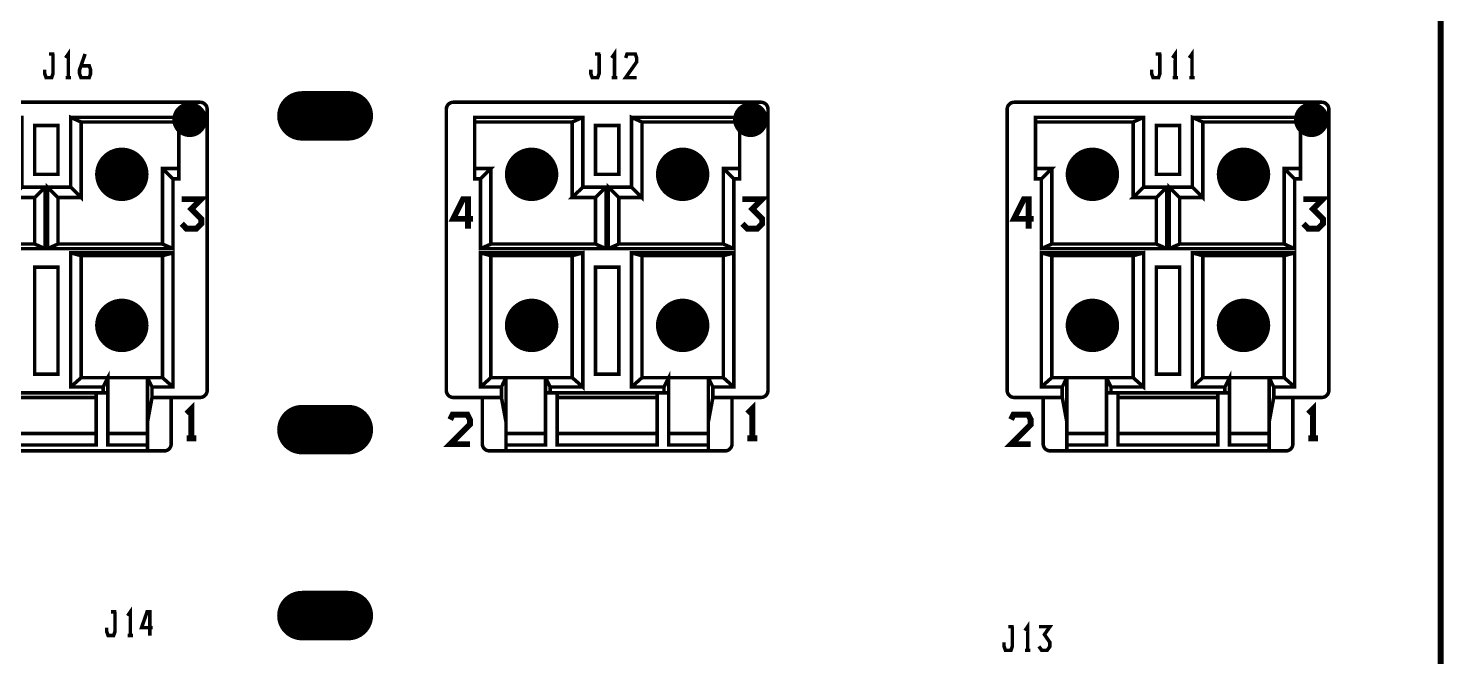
# Model space of a CAD drawing. Extents: x -13 to 194, y 173 to 305.
# Drawn here: x 78.7 to 139.6, y 211 to 238.1 of the extents above; entities that cross this region are included whole.
import ezdxf

# ---------------------------------------------------------------- set-up
doc = ezdxf.new("R2010")
doc.units = 0
doc.header["$MEASUREMENT"] = 0
doc.layers.get('0').update_dxf_attribs({"linetype": 'CONTINUOUS'})
for name, color, linetype in [('22-314-0_DRL', 1, 'CONTINUOUS'), ('22-314-0_SMT', 9, 'CONTINUOUS'), ('22-314-0_SST', 250, 'CONTINUOUS'), ('THRUHOLE_NPT', 9, 'CONTINUOUS'), ('THRUHOLE_TAP', 12, 'CONTINUOUS')]:
    doc.layers.add(name, color=color, linetype=linetype)

# ---------------------------------------------------------------- blocks, each defined once
blk = doc.blocks.new('ROUND_4')
at = {"const_width": 0.7493}
blk.add_lwpolyline([(-0.37465, 0, 1), (0.37465, 0, 1)], format="xyb", close=True, dxfattribs=at)
blk = doc.blocks.new('ROUND_18')
at = {"const_width": 0.65024}
blk.add_lwpolyline([(-0.32512, 0, 1), (0.32512, 0, 1)], format="xyb", close=True, dxfattribs=at)
blk = doc.blocks.new('ROUND_3')
at = {"const_width": 1.14935}
blk.add_lwpolyline([(-0.574674, 0, 1), (0.574674, 0, 1)], format="xyb", close=True, dxfattribs=at)

msp = doc.modelspace()

# ---------------------------------------------------------------- linework, layer by layer
at = {"layer": '22-314-0_DRL'}
for points, const_width in [([(139.442, 186.79), (139.442, 302.789)], 0.254), ([(89.773, 235.032), (89.773, 233.546)], 0.127), ([(93.019, 235.106), (89.864, 235.106)], 0.127), ([(89.887, 235.121), (89.887, 233.457)], 0.127), ([(90.001, 235.187), (90.001, 233.391)], 0.127), ([(92.808, 235.22), (90.075, 235.22)], 0.127), ([(90.116, 235.235), (90.116, 233.343)], 0.127), ([(90.23, 235.266), (90.23, 233.312)], 0.127), ([(90.344, 235.283), (90.344, 233.294)], 0.127), ([(92.442, 235.288), (90.443, 235.288)], 0.127), ([(90.459, 235.288), (90.459, 233.289)], 0.127), ([(90.573, 235.288), (90.573, 233.289)], 0.127), ([(90.687, 235.288), (90.687, 233.289)], 0.127), ([(90.801, 235.288), (90.801, 233.289)], 0.127), ([(90.916, 235.288), (90.916, 233.289)], 0.127), ([(91.03, 235.288), (91.03, 233.289)], 0.127), ([(91.144, 235.288), (91.144, 233.289)], 0.127), ([(91.259, 235.288), (91.259, 233.289)], 0.127), ([(91.373, 235.288), (91.373, 233.289)], 0.127), ([(91.487, 235.288), (91.487, 233.289)], 0.127), ([(91.602, 235.288), (91.602, 233.289)], 0.127), ([(91.716, 235.288), (91.716, 233.289)], 0.127), ([(91.83, 235.288), (91.83, 233.289)], 0.127), ([(91.944, 235.288), (91.944, 233.289)], 0.127), ([(92.059, 235.288), (92.059, 233.289)], 0.127), ([(92.173, 235.288), (92.173, 233.289)], 0.127), ([(92.287, 235.288), (92.287, 233.289)], 0.127), ([(92.402, 235.288), (92.402, 233.289)], 0.127), ([(92.516, 235.286), (92.516, 233.292)], 0.127), ([(92.63, 235.271), (92.63, 233.307)], 0.127), ([(92.745, 235.243), (92.745, 233.335)], 0.127), ([(92.859, 235.197), (92.859, 233.381)], 0.127), ([(92.973, 235.136), (92.973, 233.442)], 0.127), ([(93.087, 235.052), (93.087, 233.526)], 0.127), ([(93.433, 234.42), (89.45, 234.42)], 0.127), ([(93.413, 234.534), (89.473, 234.534)], 0.127), ([(93.374, 234.648), (89.509, 234.648)], 0.127), ([(89.544, 234.727), (89.544, 233.851)], 0.127), ([(93.324, 234.763), (89.562, 234.763)], 0.127), ([(93.25, 234.877), (89.633, 234.877)], 0.127), ([(89.658, 234.91), (89.658, 233.668)], 0.127), ([(93.153, 234.991), (89.73, 234.991)], 0.127), ([(93.202, 234.94), (93.202, 233.637)], 0.127), ([(93.316, 234.775), (93.316, 233.802)], 0.127), ([(93.43, 234.443), (93.43, 234.135)], 0.127), ([(93.44, 234.305), (89.443, 234.305)], 0.127), ([(93.438, 234.191), (89.448, 234.191)], 0.127), ([(93.42, 234.077), (89.465, 234.077)], 0.127), ([(93.387, 233.963), (89.496, 233.963)], 0.127), ([(93.339, 233.848), (89.544, 233.848)], 0.127), ([(93.273, 233.734), (89.61, 233.734)], 0.127), ([(93.184, 233.62), (89.699, 233.62)], 0.127), ([(93.062, 233.505), (89.821, 233.505)], 0.127), ([(92.882, 233.391), (90.004, 233.391)], 0.127), ([(92.442, 233.289), (90.443, 233.289)], 0.127), ([(93.019, 221.605), (89.864, 221.605)], 0.127), ([(89.887, 221.621), (89.887, 219.957)], 0.127), ([(90.001, 221.687), (90.001, 219.891)], 0.127), ([(92.808, 221.72), (90.075, 221.72)], 0.127), ([(90.116, 221.735), (90.116, 219.843)], 0.127), ([(90.23, 221.765), (90.23, 219.812)], 0.127), ([(90.344, 221.783), (90.344, 219.794)], 0.127), ([(92.442, 221.788), (90.443, 221.788)], 0.127), ([(90.459, 221.788), (90.459, 219.789)], 0.127), ([(90.573, 221.788), (90.573, 219.789)], 0.127), ([(90.687, 221.788), (90.687, 219.789)], 0.127), ([(90.801, 221.788), (90.801, 219.789)], 0.127), ([(90.916, 221.788), (90.916, 219.789)], 0.127), ([(91.03, 221.788), (91.03, 219.789)], 0.127), ([(91.144, 221.788), (91.144, 219.789)], 0.127), ([(91.259, 221.788), (91.259, 219.789)], 0.127), ([(91.373, 221.788), (91.373, 219.789)], 0.127), ([(91.487, 221.788), (91.487, 219.789)], 0.127), ([(91.602, 221.788), (91.602, 219.789)], 0.127), ([(91.716, 221.788), (91.716, 219.789)], 0.127), ([(91.83, 221.788), (91.83, 219.789)], 0.127), ([(91.944, 221.788), (91.944, 219.789)], 0.127), ([(92.059, 221.788), (92.059, 219.789)], 0.127), ([(92.173, 221.788), (92.173, 219.789)], 0.127), ([(92.287, 221.788), (92.287, 219.789)], 0.127), ([(92.402, 221.788), (92.402, 219.789)], 0.127), ([(92.516, 221.786), (92.516, 219.792)], 0.127), ([(92.63, 221.771), (92.63, 219.807)], 0.127), ([(92.745, 221.743), (92.745, 219.835)], 0.127), ([(92.859, 221.697), (92.859, 219.881)], 0.127), ([(92.973, 221.636), (92.973, 219.942)], 0.127), ([(93.413, 221.034), (89.473, 221.034)], 0.127), ([(93.374, 221.148), (89.509, 221.148)], 0.127), ([(89.544, 221.227), (89.544, 220.351)], 0.127), ([(93.324, 221.263), (89.562, 221.263)], 0.127), ([(93.25, 221.377), (89.633, 221.377)], 0.127), ([(89.658, 221.41), (89.658, 220.168)], 0.127), ([(93.153, 221.491), (89.73, 221.491)], 0.127), ([(89.773, 221.532), (89.773, 220.046)], 0.127), ([(93.087, 221.552), (93.087, 220.026)], 0.127), ([(93.202, 221.44), (93.202, 220.137)], 0.127), ([(93.316, 221.275), (93.316, 220.302)], 0.127), ([(93.44, 220.805), (89.443, 220.805)], 0.127), ([(93.438, 220.691), (89.448, 220.691)], 0.127), ([(93.433, 220.92), (89.45, 220.92)], 0.127), ([(93.42, 220.577), (89.465, 220.577)], 0.127), ([(93.387, 220.462), (89.496, 220.462)], 0.127), ([(93.43, 220.942), (93.43, 220.635)], 0.127), ([(93.339, 220.348), (89.544, 220.348)], 0.127), ([(93.273, 220.234), (89.61, 220.234)], 0.127), ([(93.184, 220.12), (89.699, 220.12)], 0.127), ([(93.062, 220.005), (89.821, 220.005)], 0.127), ([(92.882, 219.891), (90.004, 219.891)], 0.127), ([(92.442, 219.789), (90.443, 219.789)], 0.127), ([(90.001, 213.686), (90.001, 211.892)], 0.127), ([(92.808, 213.719), (90.075, 213.719)], 0.127), ([(90.116, 213.734), (90.116, 211.844)], 0.127), ([(90.23, 213.767), (90.23, 211.811)], 0.127), ([(90.344, 213.785), (90.344, 211.793)], 0.127), ([(92.442, 213.79), (90.443, 213.79)], 0.127), ([(90.459, 213.79), (90.459, 211.788)], 0.127), ([(90.573, 213.79), (90.573, 211.788)], 0.127), ([(90.687, 213.79), (90.687, 211.788)], 0.127), ([(90.801, 213.79), (90.801, 211.788)], 0.127), ([(90.916, 213.79), (90.916, 211.788)], 0.127), ([(91.03, 213.79), (91.03, 211.788)], 0.127), ([(91.144, 213.79), (91.144, 211.788)], 0.127), ([(91.259, 213.79), (91.259, 211.788)], 0.127), ([(91.373, 213.79), (91.373, 211.788)], 0.127), ([(91.487, 213.79), (91.487, 211.788)], 0.127), ([(91.602, 213.79), (91.602, 211.788)], 0.127), ([(91.716, 213.79), (91.716, 211.788)], 0.127), ([(91.83, 213.79), (91.83, 211.788)], 0.127), ([(91.944, 213.79), (91.944, 211.788)], 0.127), ([(92.059, 213.79), (92.059, 211.788)], 0.127), ([(92.173, 213.79), (92.173, 211.788)], 0.127), ([(92.287, 213.79), (92.287, 211.788)], 0.127), ([(92.402, 213.79), (92.402, 211.788)], 0.127), ([(92.516, 213.785), (92.516, 211.791)], 0.127), ([(92.63, 213.77), (92.63, 211.806)], 0.127), ([(92.745, 213.742), (92.745, 211.837)], 0.127), ([(92.859, 213.698), (92.859, 211.88)], 0.127), ([(93.374, 213.147), (89.509, 213.147)], 0.127), ([(89.544, 213.228), (89.544, 212.35)], 0.127), ([(93.324, 213.262), (89.562, 213.262)], 0.127), ([(93.25, 213.376), (89.633, 213.376)], 0.127), ([(89.658, 213.409), (89.658, 212.169)], 0.127), ([(93.153, 213.49), (89.73, 213.49)], 0.127), ([(89.773, 213.531), (89.773, 212.047)], 0.127), ([(93.019, 213.604), (89.864, 213.604)], 0.127), ([(89.887, 213.62), (89.887, 211.956)], 0.127), ([(92.973, 213.635), (92.973, 211.941)], 0.127), ([(93.087, 213.554), (93.087, 212.025)], 0.127), ([(93.202, 213.439), (93.202, 212.139)], 0.127), ([(93.316, 213.274), (93.316, 212.301)], 0.127), ([(93.44, 212.804), (89.443, 212.804)], 0.127), ([(93.438, 212.69), (89.448, 212.69)], 0.127), ([(93.433, 212.919), (89.45, 212.919)], 0.127), ([(93.42, 212.576), (89.465, 212.576)], 0.127), ([(93.413, 213.033), (89.473, 213.033)], 0.127), ([(93.43, 212.941), (93.43, 212.634)], 0.127), ([(93.387, 212.461), (89.496, 212.461)], 0.127), ([(93.339, 212.347), (89.544, 212.347)], 0.127), ([(93.273, 212.233), (89.61, 212.233)], 0.127), ([(93.184, 212.119), (89.699, 212.119)], 0.127), ([(93.062, 212.004), (89.821, 212.004)], 0.127), ([(92.882, 211.89), (90.004, 211.89)], 0.127), ([(92.442, 211.788), (90.443, 211.788)], 0.127)]:
    msp.add_lwpolyline(points, dxfattribs=dict(at, const_width=const_width))
at = {"layer": '22-314-0_DRL', "const_width": 0.127}
for points in [[(90.443, 235.288, 0.414214), (89.445, 234.29)], [(93.443, 234.29, 0.414214), (92.442, 235.291)], [(89.443, 234.29, 0.414214), (90.443, 233.289)], [(92.442, 233.289, 0.414214), (93.443, 234.29)], [(90.443, 221.788, 0.414214), (89.445, 220.79)], [(93.443, 220.79, 0.414214), (92.442, 221.791)], [(89.443, 220.79, 0.414214), (90.443, 219.789)], [(92.442, 219.789, 0.414214), (93.443, 220.79)], [(90.443, 213.79, 0.414214), (89.443, 212.789)], [(93.443, 212.789, 0.414214), (92.442, 213.79)], [(89.443, 212.789, 0.414214), (90.443, 211.788)], [(92.442, 211.788, 0.414214), (93.443, 212.789)]]:
    msp.add_lwpolyline(points, format="xyb", dxfattribs=at)
at = {"layer": '22-314-0_SST'}
for points, const_width in [([(79.379, 236.271), (79.379, 236.101), (79.44, 235.934), (79.676, 235.934), (79.735, 236.101), (79.735, 236.95)], 0.152), ([(79.796, 236.95), (79.557, 236.95)], 0.152), ([(80.395, 235.934), (80.395, 236.95), (80.278, 236.779)], 0.152), ([(80.939, 236.442), (81.294, 236.442), (81.353, 236.271), (81.353, 236.101), (81.294, 235.934), (80.939, 235.934), (80.878, 236.101), (80.878, 236.271), (81.116, 236.95)], 0.152), ([(102.874, 236.271), (102.874, 236.101), (102.935, 235.934), (103.171, 235.934), (103.23, 236.101), (103.23, 236.95)], 0.152), ([(103.291, 236.95), (103.052, 236.95)], 0.152), ([(103.89, 235.934), (103.89, 236.95), (103.773, 236.779)], 0.152), ([(104.848, 235.934), (104.373, 235.934), (104.848, 236.609), (104.848, 236.779), (104.789, 236.95), (104.434, 236.95), (104.373, 236.779)], 0.152), ([(127.004, 236.271), (127.004, 236.101), (127.065, 235.934), (127.301, 235.934), (127.36, 236.101), (127.36, 236.95)], 0.152), ([(127.421, 236.95), (127.182, 236.95)], 0.152), ([(128.02, 235.934), (128.02, 236.95), (127.903, 236.779)], 0.152), ([(128.741, 235.934), (128.741, 236.95), (128.622, 236.779)], 0.152), ([(80.514, 235.934), (80.278, 235.934)], 0.152), ([(104.009, 235.934), (103.773, 235.934)], 0.152), ([(128.139, 235.934), (127.903, 235.934)], 0.152), ([(128.858, 235.934), (128.622, 235.934)], 0.152), ([(72.828, 234.874), (86.067, 234.874)], 0.152), ([(86.367, 234.575), (86.367, 222.474)], 0.152), ([(96.659, 222.474), (96.659, 234.575)], 0.152), ([(96.958, 234.874), (110.197, 234.874)], 0.152), ([(110.497, 234.575), (110.497, 222.474)], 0.152), ([(120.789, 222.474), (120.789, 234.575)], 0.152), ([(121.088, 234.874), (134.327, 234.874)], 0.152), ([(134.627, 234.575), (134.627, 222.474)], 0.152), ([(73.748, 232.024), (74.446, 232.024), (73.997, 231.575), (73.997, 228.575), (79.397, 228.575), (79.397, 231.224), (78.399, 231.224), (78.399, 234.224), (73.748, 234.224), (73.748, 231.575), (73.997, 231.575)], 0.152), ([(78.947, 233.874), (78.947, 231.773), (79.948, 231.773), (79.948, 233.874), (78.947, 233.874)], 0.152), ([(84.898, 228.575), (79.498, 228.575), (79.948, 228.773), (84.446, 228.773), (84.898, 228.575), (84.898, 231.575), (85.147, 231.575), (85.147, 234.224), (80.497, 234.224)], 0.152), ([(80.946, 234.023), (80.946, 230.775), (80.497, 231.224), (80.497, 234.224), (80.946, 234.023), (85.147, 234.023)], 0.152), ([(97.878, 232.024), (98.576, 232.024), (98.127, 231.575), (98.127, 228.575), (103.527, 228.575), (103.527, 231.224), (102.529, 231.224), (102.529, 234.224), (97.878, 234.224), (97.878, 231.575), (98.127, 231.575)], 0.152), ([(97.878, 234.023), (102.076, 234.023), (102.076, 230.775)], 0.152), ([(102.529, 234.224), (102.076, 234.023)], 0.152), ([(103.077, 233.874), (103.077, 231.773), (104.078, 231.773), (104.078, 233.874), (103.077, 233.874)], 0.152), ([(109.028, 228.575), (103.628, 228.575), (104.078, 228.773), (108.576, 228.773), (109.028, 228.575), (109.028, 231.575), (109.277, 231.575), (109.277, 234.224), (104.627, 234.224)], 0.152), ([(105.076, 234.023), (105.076, 230.775), (104.627, 231.224), (104.627, 234.224), (105.076, 234.023), (109.277, 234.023)], 0.152), ([(122.008, 232.024), (122.706, 232.024), (122.257, 231.575), (122.257, 228.575), (127.657, 228.575), (127.657, 231.224), (126.659, 231.224), (126.659, 234.224), (122.008, 234.224), (122.008, 231.575), (122.257, 231.575)], 0.152), ([(122.008, 234.023), (126.206, 234.023), (126.206, 230.775)], 0.152), ([(126.659, 234.224), (126.206, 234.023)], 0.152), ([(127.207, 233.874), (127.207, 231.773), (128.208, 231.773), (128.208, 233.874), (127.207, 233.874)], 0.152), ([(133.158, 228.575), (127.758, 228.575), (128.208, 228.773), (132.706, 228.773), (133.158, 228.575), (133.158, 231.575), (133.407, 231.575), (133.407, 234.224), (128.757, 234.224)], 0.152), ([(129.206, 234.023), (129.206, 230.775), (128.757, 231.224), (128.757, 234.224), (129.206, 234.023), (133.407, 234.023)], 0.152), ([(84.446, 228.773), (84.446, 232.024), (85.147, 232.024)], 0.152), ([(84.446, 232.024), (84.898, 231.575)], 0.152), ([(98.576, 232.024), (98.576, 228.773)], 0.152), ([(108.576, 228.773), (108.576, 232.024), (109.277, 232.024)], 0.152), ([(108.576, 232.024), (109.028, 231.575)], 0.152), ([(122.706, 232.024), (122.706, 228.773)], 0.152), ([(132.706, 228.773), (132.706, 232.024), (133.407, 232.024)], 0.152), ([(132.706, 232.024), (133.158, 231.575)], 0.152), ([(79.498, 228.575), (79.498, 231.224), (79.948, 230.775), (80.946, 230.775)], 0.152), ([(103.628, 228.575), (103.628, 231.224), (104.078, 230.775), (105.076, 230.775)], 0.152), ([(127.758, 228.575), (127.758, 231.224), (128.208, 230.775), (129.206, 230.775)], 0.152), ([(78.399, 231.224), (77.946, 230.775), (78.947, 230.775)], 0.152), ([(78.947, 228.773), (78.947, 230.775), (79.397, 231.224)], 0.152), ([(80.497, 231.224), (79.498, 231.224)], 0.152), ([(79.948, 228.773), (79.948, 230.775)], 0.152), ([(85.269, 229.647), (85.48, 229.434), (85.904, 229.434), (86.115, 229.647), (86.115, 229.858), (85.691, 230.282), (86.115, 230.704), (85.269, 230.704)], 0.254), ([(97.799, 229.858), (96.953, 229.858), (97.375, 230.704), (97.588, 230.704), (97.588, 229.434)], 0.254), ([(102.529, 231.224), (102.076, 230.775), (103.077, 230.775)], 0.152), ([(103.077, 228.773), (103.077, 230.775), (103.527, 231.224)], 0.152), ([(104.627, 231.224), (103.628, 231.224)], 0.152), ([(104.078, 228.773), (104.078, 230.775)], 0.152), ([(109.399, 229.647), (109.61, 229.434), (110.034, 229.434), (110.245, 229.647), (110.245, 229.858), (109.821, 230.282), (110.245, 230.704), (109.399, 230.704)], 0.254), ([(121.929, 229.858), (121.083, 229.858), (121.505, 230.704), (121.718, 230.704), (121.718, 229.434)], 0.254), ([(126.659, 231.224), (126.206, 230.775), (127.207, 230.775)], 0.152), ([(127.207, 228.773), (127.207, 230.775), (127.657, 231.224)], 0.152), ([(128.757, 231.224), (127.758, 231.224)], 0.152), ([(128.208, 228.773), (128.208, 230.775)], 0.152), ([(133.529, 229.647), (133.74, 229.434), (134.164, 229.434), (134.375, 229.647), (134.375, 229.858), (133.951, 230.282), (134.375, 230.704), (133.529, 230.704)], 0.254), ([(73.997, 228.575), (74.446, 228.773), (78.947, 228.773), (79.397, 228.575)], 0.152), ([(86.067, 222.174), (84.817, 222.174), (83.997, 222.174), (83.997, 222.624), (84.898, 222.624), (84.898, 228.395), (80.497, 228.395), (80.497, 222.624), (81.896, 222.624), (81.896, 222.375), (82.097, 222.375), (82.097, 220.125), (83.799, 220.125)], 0.152), ([(80.497, 228.395), (80.946, 228.273)], 0.152), ([(84.898, 228.395), (84.446, 228.273)], 0.152), ([(102.076, 228.273), (102.529, 228.395), (102.529, 222.624), (102.076, 223.025), (102.076, 228.273), (98.576, 228.273), (98.127, 228.395), (98.127, 222.624), (99.028, 222.624), (99.028, 222.174), (98.208, 222.174), (96.958, 222.174)], 0.152), ([(98.127, 228.575), (98.576, 228.773), (103.077, 228.773), (103.527, 228.575)], 0.152), ([(102.529, 228.395), (98.127, 228.395)], 0.152), ([(110.197, 222.174), (108.947, 222.174), (108.127, 222.174), (108.127, 222.624), (109.028, 222.624), (109.028, 228.395), (104.627, 228.395), (104.627, 222.624), (106.026, 222.624), (106.026, 222.375), (106.227, 222.375), (106.227, 220.125), (107.929, 220.125)], 0.152), ([(104.627, 228.395), (105.076, 228.273)], 0.152), ([(109.028, 228.395), (108.576, 228.273)], 0.152), ([(126.206, 228.273), (126.659, 228.395), (126.659, 222.624), (126.206, 223.025), (126.206, 228.273), (122.706, 228.273), (122.257, 228.395), (122.257, 222.624), (123.158, 222.624), (123.158, 222.174), (122.338, 222.174), (121.088, 222.174)], 0.152), ([(122.257, 228.575), (122.706, 228.773), (127.207, 228.773), (127.657, 228.575)], 0.152), ([(126.659, 228.395), (122.257, 228.395)], 0.152), ([(134.327, 222.174), (133.077, 222.174), (132.257, 222.174), (132.257, 222.624), (133.158, 222.624), (133.158, 228.395), (128.757, 228.395), (128.757, 222.624), (130.156, 222.624), (130.156, 222.375), (130.357, 222.375), (130.357, 220.125), (132.059, 220.125)], 0.152), ([(128.757, 228.395), (129.206, 228.273)], 0.152), ([(133.158, 228.395), (132.706, 228.273)], 0.152), ([(78.947, 223.175), (79.948, 223.175), (79.948, 227.775), (78.947, 227.775), (78.947, 223.175)], 0.152), ([(80.946, 223.025), (80.946, 228.273), (84.446, 228.273), (84.446, 223.025), (83.799, 223.025), (83.997, 222.624)], 0.152), ([(98.576, 228.273), (98.576, 223.025)], 0.152), ([(103.077, 223.175), (104.078, 223.175), (104.078, 227.775), (103.077, 227.775), (103.077, 223.175)], 0.152), ([(105.076, 223.025), (105.076, 228.273), (108.576, 228.273), (108.576, 223.025), (107.929, 223.025), (108.127, 222.624)], 0.152), ([(122.706, 228.273), (122.706, 223.025)], 0.152), ([(127.207, 223.175), (128.208, 223.175), (128.208, 227.775), (127.207, 227.775), (127.207, 223.175)], 0.152), ([(129.206, 223.025), (129.206, 228.273), (132.706, 228.273), (132.706, 223.025), (132.059, 223.025), (132.257, 222.624)], 0.152), ([(74.378, 219.873), (75.097, 219.873), (83.799, 219.873), (83.799, 221.108), (83.799, 223.025), (82.097, 223.025), (80.946, 223.025), (80.497, 222.624)], 0.152), ([(82.097, 222.375), (82.097, 223.025), (81.896, 222.624)], 0.152), ([(84.898, 222.624), (84.446, 223.025)], 0.152), ([(98.127, 222.624), (98.576, 223.025), (99.227, 223.025), (99.028, 222.624)], 0.152), ([(98.508, 219.873), (99.227, 219.873), (107.929, 219.873), (107.929, 221.108), (107.929, 223.025), (106.227, 223.025), (105.076, 223.025), (104.627, 222.624)], 0.152), ([(99.028, 222.174), (99.227, 221.108), (99.227, 223.025), (100.928, 223.025), (101.127, 222.624), (101.127, 222.375), (100.928, 222.375), (100.928, 220.125), (99.227, 220.125)], 0.152), ([(102.076, 223.025), (100.928, 223.025), (100.928, 222.375)], 0.152), ([(106.227, 222.375), (106.227, 223.025), (106.026, 222.624)], 0.152), ([(109.028, 222.624), (108.576, 223.025)], 0.152), ([(122.257, 222.624), (122.706, 223.025), (123.357, 223.025), (123.158, 222.624)], 0.152), ([(122.638, 219.873), (123.357, 219.873), (132.059, 219.873), (132.059, 221.108), (132.059, 223.025), (130.357, 223.025), (129.206, 223.025), (128.757, 222.624)], 0.152), ([(123.158, 222.174), (123.357, 221.108), (123.357, 223.025), (125.058, 223.025), (125.257, 222.624), (125.257, 222.375), (125.058, 222.375), (125.058, 220.125), (123.357, 220.125)], 0.152), ([(126.206, 223.025), (125.058, 223.025), (125.058, 222.375)], 0.152), ([(130.357, 222.375), (130.357, 223.025), (130.156, 222.624)], 0.152), ([(133.158, 222.624), (132.706, 223.025)], 0.152), ([(81.896, 222.375), (76.997, 222.375)], 0.152), ([(81.596, 222.375), (81.596, 220.125), (77.296, 220.125), (77.296, 222.375)], 0.152), ([(101.127, 222.624), (102.529, 222.624)], 0.152), ([(106.026, 222.375), (101.127, 222.375)], 0.152), ([(105.726, 222.375), (105.726, 220.125), (101.426, 220.125), (101.426, 222.375)], 0.152), ([(125.257, 222.624), (126.659, 222.624)], 0.152), ([(130.156, 222.375), (125.257, 222.375)], 0.152), ([(129.856, 222.375), (129.856, 220.125), (125.556, 220.125), (125.556, 222.375)], 0.152), ([(77.296, 222.174), (81.596, 222.174)], 0.152), ([(83.997, 222.174), (83.799, 221.108)], 0.152), ([(84.817, 220.175), (84.817, 222.174)], 0.152), ([(85.691, 220.417), (85.691, 221.687), (85.48, 221.476)], 0.254), ([(98.208, 222.174), (98.208, 220.175)], 0.152), ([(101.426, 222.174), (105.726, 222.174)], 0.152), ([(108.127, 222.174), (107.929, 221.108)], 0.152), ([(108.947, 220.175), (108.947, 222.174)], 0.152), ([(109.821, 220.417), (109.821, 221.687), (109.61, 221.476)], 0.254), ([(122.338, 222.174), (122.338, 220.175)], 0.152), ([(125.556, 222.174), (129.856, 222.174)], 0.152), ([(132.257, 222.174), (132.059, 221.108)], 0.152), ([(133.077, 220.175), (133.077, 222.174)], 0.152), ([(133.951, 220.417), (133.951, 221.687), (133.74, 221.476)], 0.254), ([(97.672, 220.163), (96.826, 220.163), (97.672, 221.011), (97.672, 221.222), (97.565, 221.433), (96.93, 221.433), (96.826, 221.222)], 0.254), ([(99.227, 219.873), (99.227, 221.108)], 0.152), ([(121.802, 220.163), (120.956, 220.163), (121.802, 221.011), (121.802, 221.222), (121.695, 221.433), (121.06, 221.433), (120.956, 221.222)], 0.254), ([(123.357, 219.873), (123.357, 221.108)], 0.152), ([(77.296, 220.625), (81.596, 220.625)], 0.152), ([(82.097, 220.625), (83.799, 220.625)], 0.152), ([(85.904, 220.417), (85.48, 220.417)], 0.254), ([(99.227, 220.625), (100.928, 220.625)], 0.152), ([(101.426, 220.625), (105.726, 220.625)], 0.152), ([(106.227, 220.625), (107.929, 220.625)], 0.152), ([(110.034, 220.417), (109.61, 220.417)], 0.254), ([(123.357, 220.625), (125.058, 220.625)], 0.152), ([(125.556, 220.625), (129.856, 220.625)], 0.152), ([(130.357, 220.625), (132.059, 220.625)], 0.152), ([(134.164, 220.417), (133.74, 220.417)], 0.254), ([(83.799, 219.873), (84.517, 219.873)], 0.152), ([(107.929, 219.873), (108.647, 219.873)], 0.152), ([(132.059, 219.873), (132.777, 219.873)], 0.152), ([(83.062, 211.931), (83.062, 212.947), (82.945, 212.776)], 0.152), ([(82.046, 212.268), (82.046, 212.098), (82.107, 211.931), (82.343, 211.931), (82.402, 212.098), (82.402, 212.947)], 0.152), ([(82.463, 212.947), (82.224, 212.947)], 0.152), ([(84.02, 212.268), (83.545, 212.268), (83.783, 212.947), (83.9, 212.947), (83.9, 211.931)], 0.152), ([(121.67, 211.296), (121.67, 212.312), (121.553, 212.141)], 0.152), ([(83.181, 211.931), (82.945, 211.931)], 0.152), ([(120.654, 211.633), (120.654, 211.463), (120.715, 211.296), (120.951, 211.296), (121.01, 211.463), (121.01, 212.312)], 0.152), ([(121.071, 212.312), (120.832, 212.312)], 0.152), ([(122.153, 211.463), (122.272, 211.296), (122.508, 211.296), (122.628, 211.463), (122.628, 211.633), (122.391, 211.971), (122.628, 212.312), (122.153, 212.312)], 0.152), ([(121.789, 211.296), (121.553, 211.296)], 0.152)]:
    msp.add_lwpolyline(points, dxfattribs=dict(at, const_width=const_width))
at = {"layer": '22-314-0_SST', "const_width": 0.152}
for points in [[(86.367, 234.575, 0.414214), (86.067, 234.874)], [(96.958, 234.874, 0.414214), (96.659, 234.575)], [(110.497, 234.575, 0.414214), (110.197, 234.874)], [(121.088, 234.874, 0.414214), (120.789, 234.575)], [(134.627, 234.575, 0.414214), (134.327, 234.874)], [(86.067, 222.174, 0.414214), (86.367, 222.474)], [(96.659, 222.474, 0.414214), (96.958, 222.174)], [(110.197, 222.174, 0.414214), (110.497, 222.474)], [(120.789, 222.474, 0.414214), (121.088, 222.174)], [(134.327, 222.174, 0.414214), (134.627, 222.474)], [(84.517, 219.873, 0.414214), (84.82, 220.175)], [(98.208, 220.175, 0.414214), (98.508, 219.876)], [(108.647, 219.873, 0.414214), (108.95, 220.175)], [(122.338, 220.175, 0.414214), (122.638, 219.876)], [(132.777, 219.873, 0.414214), (133.08, 220.175)]]:
    msp.add_lwpolyline(points, format="xyb", dxfattribs=at)

# ---------------------------------------------------------------- block references
at = {"layer": '22-314-0_DRL'}
for name, p in [('ROUND_4', (85.617, 234.125)), ('ROUND_4', (109.747, 234.125)), ('ROUND_4', (133.877, 234.125)), ('ROUND_18', (82.696, 231.773)), ('ROUND_18', (100.326, 231.773)), ('ROUND_18', (106.826, 231.773)), ('ROUND_18', (124.456, 231.773)), ('ROUND_18', (130.956, 231.773)), ('ROUND_18', (82.696, 225.273)), ('ROUND_18', (100.326, 225.273)), ('ROUND_18', (106.826, 225.273)), ('ROUND_18', (124.456, 225.273)), ('ROUND_18', (130.956, 225.273))]:
    msp.add_blockref(name, p, dxfattribs=at)
at = {"layer": '22-314-0_SMT'}
for p in [(82.696, 231.773), (100.326, 231.773), (106.826, 231.773), (124.456, 231.773), (130.956, 231.773), (82.696, 225.273), (100.326, 225.273), (106.826, 225.273), (124.456, 225.273), (130.956, 225.273)]:
    msp.add_blockref('ROUND_3', p, dxfattribs=at)
at = {"layer": 'THRUHOLE_NPT'}
for p in [(85.617, 234.125), (109.747, 234.125), (133.877, 234.125)]:
    msp.add_blockref('ROUND_4', p, dxfattribs=at)
at = {"layer": 'THRUHOLE_TAP'}
for p in [(82.696, 231.773), (100.326, 231.773), (106.826, 231.773), (124.456, 231.773), (130.956, 231.773), (82.696, 225.273), (100.326, 225.273), (106.826, 225.273), (124.456, 225.273), (130.956, 225.273)]:
    msp.add_blockref('ROUND_18', p, dxfattribs=at)

doc.saveas('drawing.dxf')
